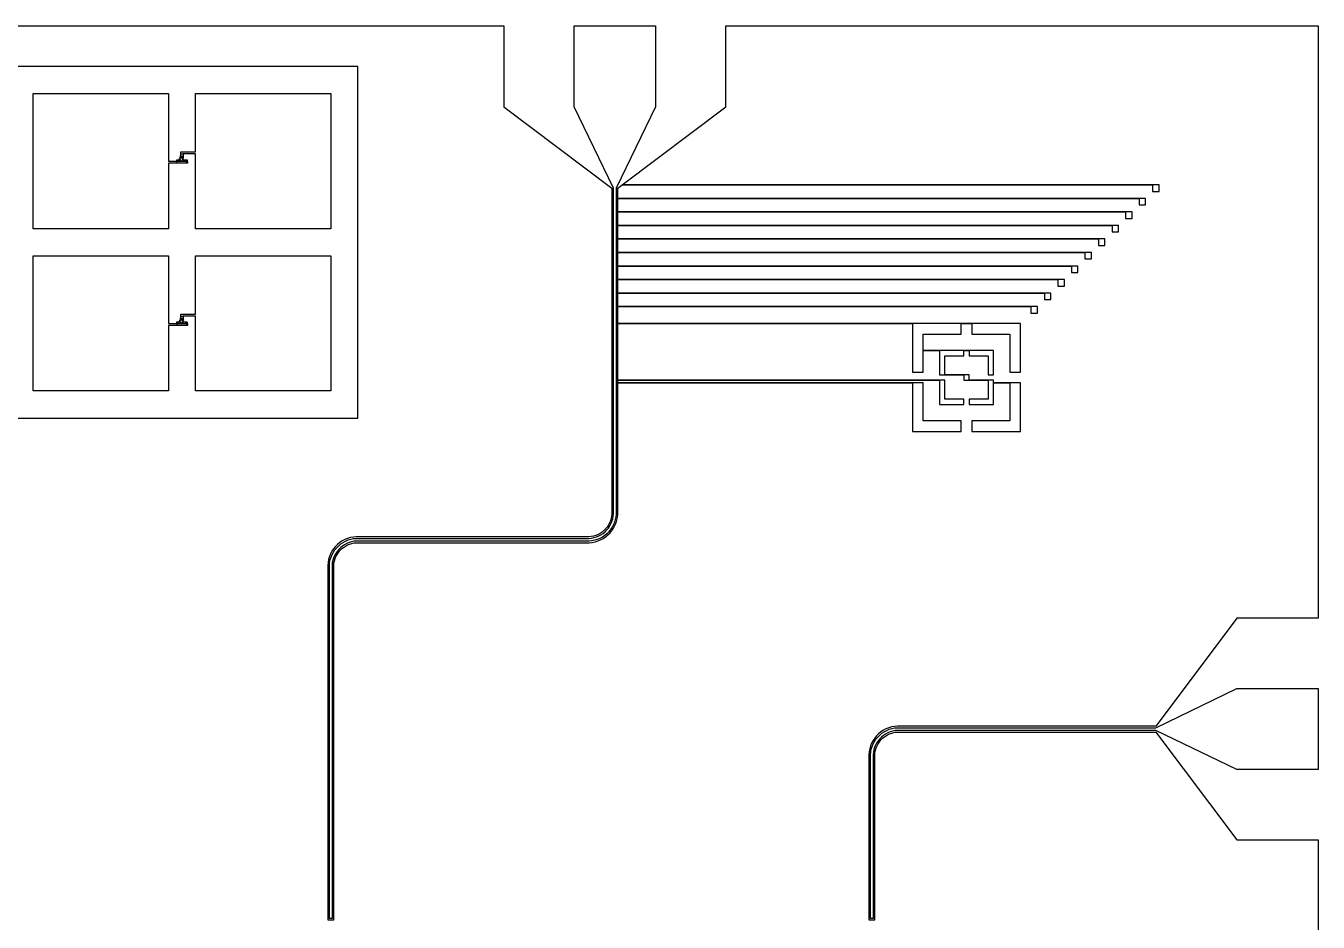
# Model space of a CAD drawing. Extents: x 200 to 9800, y 200 to 9800.
# Drawn here: x 5022 to 9800, y 6486 to 9800 of the extents above; entities that cross this region are included whole.
import ezdxf

# ---------------------------------------------------------------- set-up
doc = ezdxf.new("R2010")
doc.units = 0
doc.layers.add('L136D1', color=1, linetype='CONTINUOUS')
doc.layers.add('L1D0', color=2, linetype='CONTINUOUS')

msp = doc.modelspace()

# ---------------------------------------------------------------- linework, layer by layer
at = {"layer": 'L136D1'}
for points in [[(5583.5, 9298), (5583.5, 9299.5), (5580.975, 9299.5), (5580.927, 9299.505), (5580.878, 9299.514), (5580.831, 9299.529), (5580.786, 9299.547), (5580.743, 9299.571), (5580.702, 9299.598), (5580.664, 9299.629), (5580.629, 9299.664), (5580.598, 9299.702), (5580.571, 9299.743), (5580.547, 9299.786), (5580.529, 9299.831), (5580.514, 9299.878), (5580.505, 9299.927), (5580.5, 9299.975), (5580.5, 9304.525), (5580.505, 9304.573), (5580.514, 9304.622), (5580.529, 9304.669), (5580.547, 9304.714), (5580.571, 9304.757), (5580.598, 9304.798), (5580.629, 9304.836), (5580.664, 9304.871), (5580.702, 9304.902), (5580.743, 9304.929), (5580.786, 9304.953), (5580.831, 9304.971), (5580.878, 9304.986), (5580.927, 9304.995), (5580.975, 9305), (5593.485, 9305), (5590.25, 9308.236), (5589.543, 9307.529), (5589.529, 9307.543), (5590.236, 9308.25), (5589.529, 9308.957), (5589.543, 9308.971), (5590.25, 9308.264), (5593.485, 9311.5), (5593.515, 9311.5), (5590.264, 9308.25), (5593.515, 9305), (5594.025, 9305), (5594.073, 9304.995), (5594.122, 9304.986), (5594.169, 9304.971), (5594.214, 9304.953), (5594.257, 9304.929), (5594.298, 9304.902), (5594.336, 9304.871), (5594.371, 9304.836), (5594.402, 9304.798), (5594.429, 9304.757), (5594.453, 9304.714), (5594.471, 9304.669), (5594.486, 9304.622), (5594.495, 9304.573), (5594.5, 9304.525), (5594.5, 9301.975), (5594.505, 9301.927), (5594.514, 9301.878), (5594.529, 9301.831), (5594.547, 9301.786), (5594.571, 9301.743), (5594.598, 9301.702), (5594.629, 9301.664), (5594.664, 9301.629), (5594.702, 9301.598), (5594.743, 9301.571), (5594.786, 9301.547), (5594.831, 9301.529), (5594.878, 9301.514), (5594.927, 9301.505), (5594.975, 9301.5), (5604.025, 9301.5), (5604.073, 9301.505), (5604.122, 9301.514), (5604.169, 9301.529), (5604.214, 9301.547), (5604.257, 9301.571), (5604.298, 9301.598), (5604.336, 9301.629), (5604.371, 9301.664), (5604.402, 9301.702), (5604.429, 9301.743), (5604.453, 9301.786), (5604.471, 9301.831), (5604.486, 9301.878), (5604.495, 9301.927), (5604.5, 9301.975), (5604.5, 9304.525), (5604.505, 9304.573), (5604.514, 9304.622), (5604.529, 9304.669), (5604.547, 9304.714), (5604.571, 9304.757), (5604.598, 9304.798), (5604.629, 9304.836), (5604.639, 9304.846), (5601.25, 9308.236), (5600.543, 9307.529), (5600.529, 9307.543), (5601.236, 9308.25), (5600.529, 9308.957), (5600.543, 9308.971), (5601.25, 9308.264), (5604.485, 9311.5), (5593.485, 9311.5), (5593.5, 9311.515), (5593.5, 9312.5), (5594.5, 9312.5), (5594.5, 9319.725), (5594.505, 9319.773), (5594.514, 9319.822), (5594.529, 9319.869), (5594.547, 9319.914), (5594.571, 9319.957), (5594.598, 9319.998), (5594.629, 9320.036), (5594.664, 9320.071), (5594.702, 9320.102), (5594.743, 9320.129), (5594.786, 9320.153), (5594.831, 9320.171), (5594.878, 9320.186), (5594.927, 9320.195), (5594.975, 9320.2), (5595.5, 9320.2), (5595.5, 9326.5), (5603.5, 9326.5), (5603.5, 9320.2), (5604.025, 9320.2), (5604.073, 9320.195), (5604.122, 9320.186), (5604.169, 9320.171), (5604.214, 9320.153), (5604.257, 9320.129), (5604.298, 9320.102), (5604.336, 9320.071), (5604.371, 9320.036), (5604.402, 9319.998), (5604.429, 9319.957), (5604.453, 9319.914), (5604.471, 9319.869), (5604.486, 9319.822), (5604.495, 9319.773), (5604.5, 9319.725), (5604.5, 9312.5), (5605.5, 9312.5), (5605.5, 9311.5), (5604.515, 9311.5), (5601.264, 9308.25), (5604.654, 9304.861), (5604.664, 9304.871), (5604.702, 9304.902), (5604.743, 9304.929), (5604.786, 9304.953), (5604.831, 9304.971), (5604.878, 9304.986), (5604.927, 9304.995), (5604.975, 9305), (5618.025, 9305), (5618.073, 9304.995), (5618.122, 9304.986), (5618.169, 9304.971), (5618.214, 9304.953), (5618.257, 9304.929), (5618.298, 9304.902), (5618.336, 9304.871), (5618.371, 9304.836), (5618.402, 9304.798), (5618.429, 9304.757), (5618.453, 9304.714), (5618.471, 9304.669), (5618.486, 9304.622), (5618.495, 9304.573), (5618.5, 9304.525), (5618.5, 9299.975), (5618.495, 9299.927), (5618.486, 9299.878), (5618.471, 9299.831), (5618.453, 9299.786), (5618.429, 9299.743), (5618.402, 9299.702), (5618.371, 9299.664), (5618.336, 9299.629), (5618.298, 9299.598), (5618.257, 9299.571), (5618.214, 9299.547), (5618.169, 9299.529), (5618.122, 9299.514), (5618.073, 9299.505), (5618.025, 9299.5), (5615.5, 9299.5), (5615.5, 9298)], [(5583.5, 8698), (5583.5, 8699.5), (5580.975, 8699.5), (5580.927, 8699.505), (5580.878, 8699.514), (5580.831, 8699.529), (5580.786, 8699.547), (5580.743, 8699.571), (5580.702, 8699.598), (5580.664, 8699.629), (5580.629, 8699.664), (5580.598, 8699.702), (5580.571, 8699.743), (5580.547, 8699.786), (5580.529, 8699.831), (5580.514, 8699.878), (5580.505, 8699.927), (5580.5, 8699.975), (5580.5, 8704.525), (5580.505, 8704.573), (5580.514, 8704.622), (5580.529, 8704.669), (5580.547, 8704.714), (5580.571, 8704.757), (5580.598, 8704.798), (5580.629, 8704.836), (5580.664, 8704.871), (5580.702, 8704.902), (5580.743, 8704.929), (5580.786, 8704.953), (5580.831, 8704.971), (5580.878, 8704.986), (5580.927, 8704.995), (5580.975, 8705), (5593.485, 8705), (5590.25, 8708.236), (5589.543, 8707.529), (5589.529, 8707.543), (5590.236, 8708.25), (5589.529, 8708.957), (5589.543, 8708.971), (5590.25, 8708.264), (5593.485, 8711.5), (5593.515, 8711.5), (5590.264, 8708.25), (5593.515, 8705), (5594.025, 8705), (5594.073, 8704.995), (5594.122, 8704.986), (5594.169, 8704.971), (5594.214, 8704.953), (5594.257, 8704.929), (5594.298, 8704.902), (5594.336, 8704.871), (5594.371, 8704.836), (5594.402, 8704.798), (5594.429, 8704.757), (5594.453, 8704.714), (5594.471, 8704.669), (5594.486, 8704.622), (5594.495, 8704.573), (5594.5, 8704.525), (5594.5, 8701.975), (5594.505, 8701.927), (5594.514, 8701.878), (5594.529, 8701.831), (5594.547, 8701.786), (5594.571, 8701.743), (5594.598, 8701.702), (5594.629, 8701.664), (5594.664, 8701.629), (5594.702, 8701.598), (5594.743, 8701.571), (5594.786, 8701.547), (5594.831, 8701.529), (5594.878, 8701.514), (5594.927, 8701.505), (5594.975, 8701.5), (5604.025, 8701.5), (5604.073, 8701.505), (5604.122, 8701.514), (5604.169, 8701.529), (5604.214, 8701.547), (5604.257, 8701.571), (5604.298, 8701.598), (5604.336, 8701.629), (5604.371, 8701.664), (5604.402, 8701.702), (5604.429, 8701.743), (5604.453, 8701.786), (5604.471, 8701.831), (5604.486, 8701.878), (5604.495, 8701.927), (5604.5, 8701.975), (5604.5, 8704.525), (5604.505, 8704.573), (5604.514, 8704.622), (5604.529, 8704.669), (5604.547, 8704.714), (5604.571, 8704.757), (5604.598, 8704.798), (5604.629, 8704.836), (5604.639, 8704.846), (5601.25, 8708.236), (5600.543, 8707.529), (5600.529, 8707.543), (5601.236, 8708.25), (5600.529, 8708.957), (5600.543, 8708.971), (5601.25, 8708.264), (5604.485, 8711.5), (5593.485, 8711.5), (5593.5, 8711.515), (5593.5, 8712.5), (5594.5, 8712.5), (5594.5, 8719.725), (5594.505, 8719.773), (5594.514, 8719.822), (5594.529, 8719.869), (5594.547, 8719.914), (5594.571, 8719.957), (5594.598, 8719.998), (5594.629, 8720.036), (5594.664, 8720.071), (5594.702, 8720.102), (5594.743, 8720.129), (5594.786, 8720.153), (5594.831, 8720.171), (5594.878, 8720.186), (5594.927, 8720.195), (5594.975, 8720.2), (5595.5, 8720.2), (5595.5, 8726.5), (5603.5, 8726.5), (5603.5, 8720.2), (5604.025, 8720.2), (5604.073, 8720.195), (5604.122, 8720.186), (5604.169, 8720.171), (5604.214, 8720.153), (5604.257, 8720.129), (5604.298, 8720.102), (5604.336, 8720.071), (5604.371, 8720.036), (5604.402, 8719.998), (5604.429, 8719.957), (5604.453, 8719.914), (5604.471, 8719.869), (5604.486, 8719.822), (5604.495, 8719.773), (5604.5, 8719.725), (5604.5, 8712.5), (5605.5, 8712.5), (5605.5, 8711.5), (5604.515, 8711.5), (5601.264, 8708.25), (5604.654, 8704.861), (5604.664, 8704.871), (5604.702, 8704.902), (5604.743, 8704.929), (5604.786, 8704.953), (5604.831, 8704.971), (5604.878, 8704.986), (5604.927, 8704.995), (5604.975, 8705), (5618.025, 8705), (5618.073, 8704.995), (5618.122, 8704.986), (5618.169, 8704.971), (5618.214, 8704.953), (5618.257, 8704.929), (5618.298, 8704.902), (5618.336, 8704.871), (5618.371, 8704.836), (5618.402, 8704.798), (5618.429, 8704.757), (5618.453, 8704.714), (5618.471, 8704.669), (5618.486, 8704.622), (5618.495, 8704.573), (5618.5, 8704.525), (5618.5, 8699.975), (5618.495, 8699.927), (5618.486, 8699.878), (5618.471, 8699.831), (5618.453, 8699.786), (5618.429, 8699.743), (5618.402, 8699.702), (5618.371, 8699.664), (5618.336, 8699.629), (5618.298, 8699.598), (5618.257, 8699.571), (5618.214, 8699.547), (5618.169, 8699.529), (5618.122, 8699.514), (5618.073, 8699.505), (5618.025, 8699.5), (5615.5, 8699.5), (5615.5, 8698)]]:
    msp.add_lwpolyline(points, close=True, dxfattribs=at)
at = {"layer": 'L1D0'}
for points in [[(3209.5, 9800), (6789.5, 9800), (6789.5, 9500), (7188.5, 9200), (7188.5, 7995.628), (7187.643, 7986.925), (7185.937, 7978.349), (7183.398, 7969.981), (7180.052, 7961.902), (7175.93, 7954.19), (7171.072, 7946.919), (7165.524, 7940.159), (7159.341, 7933.976), (7152.581, 7928.428), (7145.31, 7923.57), (7137.598, 7919.448), (7129.519, 7916.102), (7121.151, 7913.563), (7112.575, 7911.857), (7103.872, 7911), (6244.047, 7911), (6233.193, 7909.931), (6222.497, 7907.803), (6212.06, 7904.637), (6201.984, 7900.464), (6192.366, 7895.323), (6183.298, 7889.264), (6174.867, 7882.345), (6167.155, 7874.633), (6160.236, 7866.202), (6154.177, 7857.134), (6149.036, 7847.516), (6144.863, 7837.44), (6141.697, 7827.003), (6139.569, 7816.307), (6138.5, 7805.453), (6138.5, 6494), (6160.5, 6494), (6160.5, 7804.372), (6161.357, 7813.075), (6163.063, 7821.651), (6165.602, 7830.019), (6168.948, 7838.098), (6173.07, 7845.81), (6177.928, 7853.081), (6183.476, 7859.841), (6189.659, 7866.024), (6196.419, 7871.572), (6203.69, 7876.43), (6211.402, 7880.552), (6219.481, 7883.898), (6227.849, 7886.437), (6236.425, 7888.143), (6245.128, 7889), (7104.953, 7889), (7115.807, 7890.069), (7126.503, 7892.197), (7136.94, 7895.363), (7147.016, 7899.536), (7156.634, 7904.677), (7165.702, 7910.736), (7174.133, 7917.655), (7181.845, 7925.367), (7188.764, 7933.798), (7194.823, 7942.866), (7199.964, 7952.484), (7204.137, 7962.56), (7207.303, 7972.997), (7209.431, 7983.693), (7210.5, 7994.547), (7210.5, 8480), (8299.5, 8480), (8299.5, 8300), (8479.5, 8300), (8479.5, 8340), (8339.5, 8340), (8339.5, 8480), (7210.5, 8480), (7210.5, 8490), (8399.5, 8490), (8399.5, 8400), (8489.5, 8400), (8489.5, 8420), (8419.5, 8420), (8419.5, 8490), (7210.5, 8490), (7210.5, 8700), (8299.5, 8700), (8299.5, 8520), (8339.5, 8520), (8339.5, 8600), (8399.5, 8600), (8399.5, 8510), (8489.5, 8510), (8489.5, 8490), (8579.5, 8490), (8579.5, 8420), (8509.5, 8420), (8509.5, 8400), (8599.5, 8400), (8599.5, 8480), (8659.5, 8480), (8659.5, 8340), (8519.5, 8340), (8519.5, 8300), (8699.5, 8300), (8699.5, 8480), (8599.5, 8480), (8599.5, 8490), (8509.5, 8490), (8509.5, 8510), (8419.5, 8510), (8419.5, 8580), (8489.5, 8580), (8489.5, 8600), (8509.5, 8600), (8509.5, 8580), (8579.5, 8580), (8579.5, 8510), (8599.5, 8510), (8599.5, 8600), (8339.5, 8600), (8339.5, 8660), (8479.5, 8660), (8479.5, 8700), (8519.5, 8700), (8519.5, 8660), (8659.5, 8660), (8659.5, 8520), (8699.5, 8520), (8699.5, 8700), (7210.5, 8700), (7210.5, 8762), (8737.5, 8762), (8737.5, 8738), (8761.5, 8738), (8761.5, 8762), (7210.5, 8762), (7210.5, 8812), (8787.5, 8812), (8787.5, 8788), (8811.5, 8788), (8811.5, 8812), (7210.5, 8812), (7210.5, 8862), (8837.5, 8862), (8837.5, 8838), (8861.5, 8838), (8861.5, 8862), (7210.5, 8862), (7210.5, 8912), (8887.5, 8912), (8887.5, 8888), (8911.5, 8888), (8911.5, 8912), (7210.5, 8912), (7210.5, 8962), (8937.5, 8962), (8937.5, 8938), (8961.5, 8938), (8961.5, 8962), (7210.5, 8962), (7210.5, 9012), (8987.5, 9012), (8987.5, 8988), (9011.5, 8988), (9011.5, 9012), (7210.5, 9012), (7210.5, 9062), (9037.5, 9062), (9037.5, 9038), (9061.5, 9038), (9061.5, 9062), (7210.5, 9062), (7210.5, 9112), (9087.5, 9112), (9087.5, 9088), (9111.5, 9088), (9111.5, 9112), (7210.5, 9112), (7210.5, 9162), (9137.5, 9162), (9137.5, 9138), (9161.5, 9138), (9161.5, 9162), (7210.5, 9162), (7210.5, 9200), (7226.46, 9212), (9187.5, 9212), (9187.5, 9188), (9211.5, 9188), (9211.5, 9212), (7226.46, 9212), (7609.5, 9500), (7609.5, 9800), (9799.5, 9800), (9799.5, 7610), (9499.5, 7610), (9304.011, 7350), (9199.5, 7211), (8244.047, 7211), (8233.193, 7209.931), (8222.497, 7207.803), (8212.06, 7204.637), (8201.984, 7200.464), (8192.366, 7195.323), (8183.298, 7189.264), (8174.867, 7182.345), (8167.155, 7174.633), (8160.236, 7166.202), (8154.177, 7157.134), (8149.036, 7147.516), (8144.863, 7137.44), (8141.697, 7127.003), (8139.569, 7116.307), (8138.5, 7105.453), (8138.5, 6494), (8160.5, 6494), (8160.5, 7104.372), (8161.357, 7113.075), (8163.063, 7121.651), (8165.602, 7130.019), (8168.948, 7138.098), (8173.07, 7145.81), (8177.928, 7153.081), (8183.476, 7159.841), (8189.659, 7166.024), (8196.419, 7171.572), (8203.69, 7176.43), (8211.402, 7180.552), (8219.481, 7183.898), (8227.849, 7186.437), (8236.425, 7188.143), (8245.128, 7189), (9199.5, 7189), (9499.5, 6790), (9799.5, 6790), (9799.5, 3210)], [(3749.5, 8350), (6249.5, 8350), (6249.5, 9650), (3209.5, 9650)]]:
    msp.add_lwpolyline(points, dxfattribs=at)
for points in [[(6144.5, 6500), (6144.5, 7805.158), (6145.511, 7815.425), (6147.524, 7825.544), (6150.519, 7835.416), (6154.467, 7844.947), (6159.33, 7854.046), (6165.061, 7862.624), (6171.606, 7870.599), (6178.901, 7877.894), (6186.876, 7884.439), (6195.454, 7890.17), (6204.553, 7895.033), (6214.084, 7898.981), (6223.956, 7901.976), (6234.075, 7903.989), (6244.342, 7905), (7104.167, 7905), (7113.456, 7905.915), (7122.611, 7907.736), (7131.543, 7910.445), (7140.167, 7914.017), (7148.399, 7918.418), (7156.16, 7923.603), (7163.375, 7929.525), (7169.975, 7936.125), (7175.897, 7943.34), (7181.082, 7951.101), (7185.483, 7959.333), (7189.055, 7967.957), (7191.764, 7976.889), (7193.585, 7986.044), (7194.5, 7995.333), (7194.5, 9200), (7049.5, 9500), (7049.5, 9800), (7349.5, 9800), (7349.5, 9500), (7204.5, 9200), (7204.5, 7994.842), (7203.489, 7984.575), (7201.476, 7974.456), (7198.481, 7964.584), (7194.533, 7955.053), (7189.67, 7945.954), (7183.939, 7937.376), (7177.394, 7929.401), (7170.099, 7922.106), (7162.124, 7915.561), (7153.546, 7909.83), (7144.447, 7904.967), (7134.916, 7901.019), (7125.044, 7898.024), (7114.925, 7896.011), (7104.658, 7895), (6244.833, 7895), (6235.544, 7894.085), (6226.389, 7892.264), (6217.457, 7889.555), (6208.833, 7885.983), (6200.601, 7881.582), (6192.84, 7876.397), (6185.625, 7870.475), (6179.025, 7863.875), (6173.103, 7856.66), (6167.918, 7848.899), (6163.517, 7840.667), (6159.945, 7832.043), (6157.236, 7823.111), (6155.415, 7813.956), (6154.5, 7804.667), (6154.5, 6500)], [(5049.5, 9050), (5049.5, 9550), (5549.5, 9550), (5549.5, 9300), (5579, 9300), (5579, 9298), (5583.5, 9298), (5583.5, 9301), (5581.5, 9301), (5581.5, 9304), (5586.5, 9304), (5586.5, 9300), (5612.5, 9300), (5612.5, 9304), (5617.5, 9304), (5617.5, 9301), (5615.5, 9301), (5615.5, 9298), (5619.5, 9298), (5619.5, 9292), (5549.5, 9292), (5549.5, 9050)], [(5649.5, 9050), (5649.5, 9326.5), (5603.5, 9326.5), (5603.5, 9314.5), (5600.5, 9314.5), (5600.5, 9315.5), (5601.5, 9315.5), (5601.5, 9317.5), (5597.5, 9317.5), (5597.5, 9315.5), (5598.5, 9315.5), (5598.5, 9314.5), (5595.5, 9314.5), (5595.5, 9334.5), (5649.5, 9334.5), (5649.5, 9550), (6149.5, 9550), (6149.5, 9050)], [(5049.5, 8450), (5049.5, 8950), (5549.5, 8950), (5549.5, 8700), (5579, 8700), (5579, 8698), (5583.5, 8698), (5583.5, 8701), (5581.5, 8701), (5581.5, 8704), (5586.5, 8704), (5586.5, 8700), (5612.5, 8700), (5612.5, 8704), (5617.5, 8704), (5617.5, 8701), (5615.5, 8701), (5615.5, 8698), (5619.5, 8698), (5619.5, 8692), (5549.5, 8692), (5549.5, 8450)], [(5649.5, 8450), (5649.5, 8726.5), (5603.5, 8726.5), (5603.5, 8714.5), (5600.5, 8714.5), (5600.5, 8715.5), (5601.5, 8715.5), (5601.5, 8717.5), (5597.5, 8717.5), (5597.5, 8715.5), (5598.5, 8715.5), (5598.5, 8714.5), (5595.5, 8714.5), (5595.5, 8734.5), (5649.5, 8734.5), (5649.5, 8950), (6149.5, 8950), (6149.5, 8450)], [(8144.5, 6500), (8144.5, 7105.158), (8145.511, 7115.425), (8147.524, 7125.544), (8150.519, 7135.416), (8154.467, 7144.947), (8159.33, 7154.046), (8165.061, 7162.624), (8171.606, 7170.599), (8178.901, 7177.894), (8186.876, 7184.439), (8195.454, 7190.17), (8204.553, 7195.033), (8214.084, 7198.981), (8223.956, 7201.976), (8234.075, 7203.989), (8244.342, 7205), (9199.5, 7205), (9499.5, 7350), (9799.5, 7350), (9799.5, 7050), (9499.5, 7050), (9199.5, 7195), (8244.833, 7195), (8235.544, 7194.085), (8226.389, 7192.264), (8217.457, 7189.555), (8208.833, 7185.983), (8200.601, 7181.582), (8192.84, 7176.397), (8185.625, 7170.475), (8179.025, 7163.875), (8173.103, 7156.66), (8167.918, 7148.899), (8163.517, 7140.667), (8159.945, 7132.043), (8157.236, 7123.111), (8155.415, 7113.956), (8154.5, 7104.667), (8154.5, 6500)]]:
    msp.add_lwpolyline(points, close=True, dxfattribs=at)

doc.saveas('drawing.dxf')
